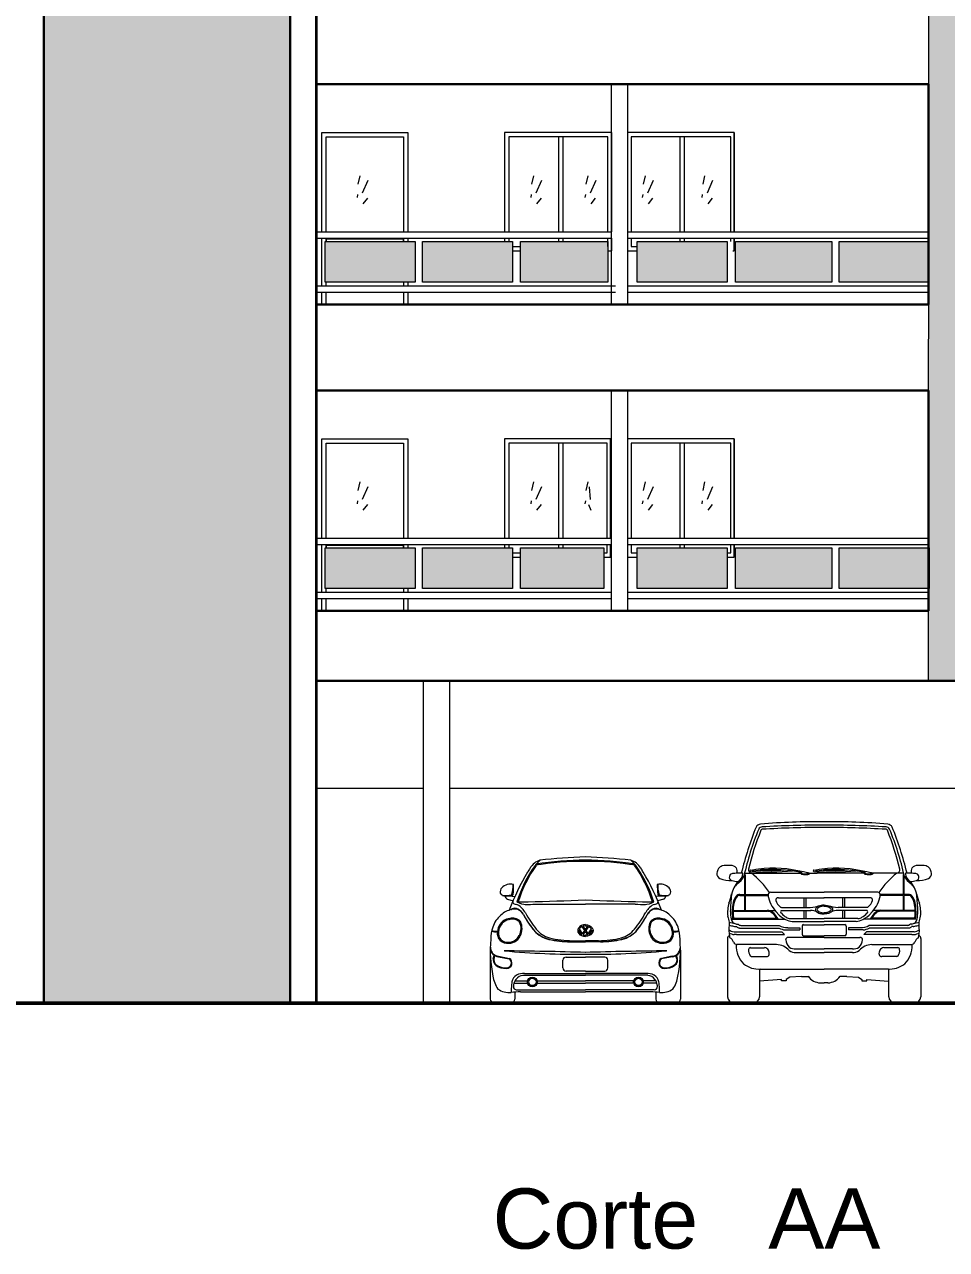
# Model space of a CAD drawing. Header units: millimetres. Extents: x 42 to 552, y 43 to 535.
# Drawn here: x 300.84 to 309.42, y 501.95 to 513.34 of the extents above; entities that cross this region are included whole.
import ezdxf

# ---------------------------------------------------------------- set-up
doc = ezdxf.new("R2010")
doc.units = ezdxf.units.MM
doc.header["$LTSCALE"] = 0.75
doc.header["$MEASUREMENT"] = 0
for name, color, linetype, lineweight in [('Guias', 6, 'Continuous', 0), ('Linhas', 7, 'Continuous', 15), ('Linhas finas', 7, 'Continuous', 0), ('Linhas medias', 7, 'Continuous', 30), ('Paredes', 7, 'Continuous', 50)]:
    doc.layers.add(name, color=color, linetype=linetype, lineweight=lineweight)
doc.layers.add('Textos', color=144, linetype='Continuous')
doc.styles.get("Standard").update_dxf_attribs({"font": 'arial.ttf'})

# ---------------------------------------------------------------- blocks, each defined once
blk = doc.blocks.new('BeetleF')
for p, q in [((0.045, 0.968), (0.097, 0.951)), ((0.06, 0.998), (0.115, 0.993)), ((0.306, 0.921), (0.77, 0.921)), ((1.234, 0.921), (0.77, 0.921)), ((1.48, 0.998), (1.425, 0.993)), ((1.496, 0.968), (1.443, 0.951)), ((0.744, 0.646), (0.714, 0.69)), ((0.764, 0.676), (0.74, 0.712)), ((0.77, 0.684), (0.749, 0.716)), ((0.77, 0.684), (0.792, 0.716)), ((0.776, 0.676), (0.801, 0.712)), ((0.796, 0.646), (0.826, 0.69)), ((0.629, 0.571), (0.77, 0.571)), ((0.648, 0.581), (0.77, 0.581)), ((0.738, 0.639), (0.71, 0.679)), ((0.744, 0.646), (0.764, 0.676)), ((0.748, 0.635), (0.77, 0.667)), ((0.77, 0.676), (0.764, 0.676)), ((0.77, 0.676), (0.776, 0.676)), ((0.792, 0.635), (0.77, 0.667)), ((0.892, 0.581), (0.77, 0.581)), ((0.912, 0.571), (0.77, 0.571)), ((0.796, 0.646), (0.776, 0.676)), ((0.803, 0.639), (0.83, 0.679)), ((-0.115, 0.492), (-0.115, 0.038)), ((0.629, 0.57), (0.77, 0.57)), ((0.912, 0.57), (0.77, 0.57)), ((1.655, 0.492), (1.655, 0.038)), ((-0.087, 0.414), (-0.078, 0.444)), ((-0.081, 0.412), (-0.073, 0.441)), ((-0.04, 0.43), (0.062, 0.411)), ((-0.039, 0.436), (0.063, 0.416)), ((0.561, 0.327), (0.561, 0.4)), ((0.59, 0.429), (0.77, 0.429)), ((0.951, 0.429), (0.77, 0.429)), ((0.979, 0.327), (0.979, 0.4)), ((1.579, 0.436), (1.478, 0.416)), ((1.58, 0.43), (1.479, 0.411)), ((1.621, 0.412), (1.613, 0.441)), ((1.627, 0.414), (1.618, 0.444)), ((0.192, 0.259), (0.77, 0.259)), ((0.205, 0.277), (0.77, 0.277)), ((0.77, 0.298), (0.59, 0.298)), ((0.77, 0.298), (0.951, 0.298)), ((1.336, 0.277), (0.77, 0.277)), ((1.348, 0.259), (0.77, 0.259)), ((0.105, 0.185), (0.233, 0.185)), ((0.115, 0.207), (0.233, 0.207)), ((0.126, 0.124), (0.77, 0.124)), ((0.32, 0.207), (0.77, 0.207)), ((0.32, 0.185), (0.77, 0.185)), ((1.22, 0.207), (0.77, 0.207)), ((1.22, 0.185), (0.77, 0.185)), ((1.411, 0.124), (0.77, 0.124)), ((1.425, 0.207), (1.307, 0.207)), ((1.435, 0.185), (1.307, 0.185)), ((0.077, 0), (-0.077, 0)), ((0.115, 0.103), (0.115, 0.038)), ((0.165, 0.106), (0.77, 0.106)), ((1.375, 0.106), (0.77, 0.106)), ((1.425, 0.103), (1.425, 0.038)), ((1.463, 0), (1.618, 0))]:
    blk.add_line(p, q)
for centre, radius in [((0.277, 0.197), 0.045), ((0.277, 0.197), 0.0343), ((1.264, 0.197), 0.045), ((1.264, 0.197), 0.0343)]:
    blk.add_circle(centre, radius)
for centre, radius, start, end in [((1.285, 0.581), 1.207, 144.5335, 162.5947), ((1.296, 0.581), 1.207, 144.5335, 162.5947), ((0.898, 0.861), 0.755, 148.3165, 151.714), ((0.404, 1.163), 0.176, 108.7016, 147.6572), ((0.523, 1.116), 0.276, 129.3761, 143.2524), ((0.746, -1.375), 2.694, 89.4794, 99.4887), ((0.746, -1.365), 2.694, 89.4794, 99.2866), ((0.904, -3.416), 4.778, 91.6077, 96.6888), ((0.636, -3.416), 4.778, 83.3112, 88.3923), ((0.795, -1.365), 2.694, 80.7134, 90.5206), ((0.795, -1.375), 2.694, 80.5113, 90.5206), ((1.017, 1.116), 0.276, 36.7476, 50.6239), ((1.136, 1.163), 0.176, 32.3428, 71.2984), ((0.244, 0.581), 1.207, 17.4053, 35.4665), ((0.255, 0.581), 1.207, 17.4053, 35.4665), ((0.643, 0.861), 0.755, 28.286, 31.6835), ((2.227, 0.036), 2.319, 149.3318, 159.0348), ((-0.687, 0.036), 2.319, 20.9652, 30.6682), ((0.045, 1.032), 0.0681, 142.4159, 187.4158), ((0.077, 0.98), 0.127, 78.8985, 132.4281), ((-0.206, 1.09), 0.303, 345.3315, 2.5877), ((-0.454, 1.086), 0.556, 352.3539, 1.8946), ((1.464, 0.98), 0.127, 47.5719, 101.1015), ((1.995, 1.086), 0.556, 178.1054, 187.6461), ((1.747, 1.09), 0.303, 177.4123, 194.6685), ((1.496, 1.032), 0.0681, 352.5842, 37.5841), ((0.018, 1.044), 0.0455, 207.2773, 280.0057), ((0.02, 1.336), 0.334, 266.2265, 280.8184), ((0.051, 0.996), 0.028, 174.2034, 258.2477), ((0.055, 1.326), 0.329, 264.8359, 274.8271), ((0.082, 1.014), 0.00567, 274.8271, 352.3539), ((0.082, 1.014), 0.0151, 274.8271, 352.3539), ((0.114, 0.943), 0.0204, 176.0607, 249.554), ((0.162, 1.113), 0.197, 253.8058, 259.6756), ((0.072, 0.778), 0.151, 28.2238, 68.8781), ((0.185, 2.254), 1.313, 267.711, 272.289), ((0.215, 1.071), 0.152, 237.5039, 272.2711), ((0.196, 3.687), 2.769, 270.3121, 272.28), ((-1.177, 51.221), 50.298, 271.6117, 272.2185), ((2.717, 51.221), 50.298, 267.7815, 268.3883), ((1.345, 3.687), 2.769, 267.72, 269.6879), ((1.355, 2.254), 1.313, 267.711, 272.289), ((1.326, 1.071), 0.152, 267.7289, 302.4961), ((1.468, 0.778), 0.151, 111.1219, 151.7762), ((1.378, 1.113), 0.197, 280.3244, 286.1942), ((1.426, 0.943), 0.0204, 290.446, 3.9393), ((1.459, 1.014), 0.0151, 187.6461, 265.1729), ((1.459, 1.014), 0.00567, 187.6461, 265.1729), ((1.485, 1.326), 0.329, 265.1729, 275.1641), ((1.521, 1.336), 0.334, 259.1816, 273.7735), ((1.49, 0.996), 0.028, 281.7523, 5.7966), ((1.523, 1.044), 0.0455, 259.9943, 332.7227), ((0.145, 0.626), 0.251, 130.0639, 161.2123), ((0.111, 0.696), 0.176, 98.6473, 136.3734), ((0.112, 0.832), 0.0509, 53.0871, 133.9985), ((0.112, 0.832), 0.049, 53.0871, 133.9985), ((0.12, 0.747), 0.128, 79.4903, 105.9208), ((0.094, 0.77), 0.113, 28.2034, 64.7934), ((0.094, 0.77), 0.114, 28.2034, 64.7934), ((1.069, 1.3), 0.997, 208.5938, 219.0979), ((1.069, 1.3), 0.996, 208.5938, 219.0979), ((0.111, 0.786), 0.114, 28.2034, 33.8628), ((1.086, 1.317), 0.996, 208.5938, 219.0979), ((0.455, 1.317), 0.996, 320.9021, 331.4062), ((0.471, 1.3), 0.996, 320.9021, 331.4062), ((0.471, 1.3), 0.997, 320.9021, 331.4062), ((1.43, 0.786), 0.114, 146.1372, 151.7966), ((1.446, 0.77), 0.114, 115.2066, 151.7966), ((1.446, 0.77), 0.113, 115.2066, 151.7966), ((1.428, 0.832), 0.0509, 46.0015, 126.9129), ((1.421, 0.747), 0.128, 74.0792, 100.5097), ((1.428, 0.832), 0.049, 46.0015, 126.9129), ((1.429, 0.696), 0.176, 43.6266, 81.3527), ((1.395, 0.626), 0.251, 18.7877, 49.9361), ((0.226, 0.597), 0.337, 160.9635, 180.2989), ((0.063, 0.651), 0.113, 162.7206, 205.8268), ((0.079, 0.662), 0.126, 101.9209, 169.8355), ((0.079, 0.662), 0.116, 101.9209, 169.8355), ((0.09, 0.677), 0.114, 56.2988, 108.587), ((0.09, 0.677), 0.104, 56.2988, 108.587), ((0.122, 0.731), 0.0419, 31.16, 52.4217), ((0.122, 0.731), 0.0513, 31.16, 52.4217), ((0.041, 0.693), 0.131, 330.905, 27.7007), ((0.041, 0.693), 0.14, 330.905, 27.7007), ((0.507, 0.846), 0.25, 218.9789, 253.3875), ((1.033, 0.846), 0.25, 286.6125, 321.0211), ((1.499, 0.693), 0.14, 152.2993, 209.095), ((1.499, 0.693), 0.131, 152.2993, 209.095), ((1.419, 0.731), 0.0513, 127.5783, 148.84), ((1.419, 0.731), 0.0419, 127.5783, 148.84), ((1.451, 0.677), 0.114, 71.413, 123.7012), ((1.451, 0.677), 0.104, 71.413, 123.7012), ((1.461, 0.662), 0.116, 10.1645, 78.0791), ((1.461, 0.662), 0.126, 10.1645, 78.0791), ((1.477, 0.651), 0.113, 334.1732, 17.2794), ((1.314, 0.597), 0.337, 359.7011, 19.0365), ((1.076, 0.493), 1.191, 175.0934, 191.6654), ((-0.054, 0.82), 0.157, 252.2958, 271.8409), ((-0.054, 0.825), 0.157, 252.6765, 271.8409), ((0.063, 0.651), 0.103, 162.7206, 205.8268), ((0.041, 0.651), 0.0931, 212.0078, 268.1537), ((0.041, 0.651), 0.0837, 212.0078, 268.1537), ((0.054, 0.68), 0.123, 262.1553, 333.1924), ((0.054, 0.68), 0.113, 262.1553, 333.1924), ((0.508, 0.882), 0.3, 224.8444, 255.0071), ((0.508, 0.882), 0.298, 224.8444, 255.0071), ((0.662, 1.712), 1.143, 258.318, 268.3449), ((0.662, 1.712), 1.141, 258.318, 268.3449), ((0.649, 1.485), 0.904, 256.3782, 269.9549), ((0.892, 1.485), 0.904, 270.0451, 283.6218), ((0.879, 1.712), 1.141, 271.6551, 281.682), ((0.879, 1.712), 1.143, 271.6551, 281.682), ((1.033, 0.882), 0.298, 284.9929, 315.1556), ((1.033, 0.882), 0.3, 284.9929, 315.1556), ((1.486, 0.68), 0.123, 206.8076, 277.8447), ((1.486, 0.68), 0.113, 206.8076, 277.8447), ((1.5, 0.651), 0.0837, 271.8463, 327.9922), ((1.5, 0.651), 0.0931, 271.8463, 327.9922), ((1.477, 0.651), 0.103, 334.1732, 17.2794), ((1.594, 0.825), 0.157, 268.1591, 287.3235), ((1.594, 0.82), 0.157, 268.1591, 287.7042), ((0.464, 0.493), 1.191, 348.3346, 4.9066), ((-0.017, 0.528), 0.0977, 180.2317, 204.8704), ((-0.032, 0.514), 0.0839, 188.5265, 225.1725), ((-0.032, 0.514), 0.0783, 200.139, 225.1725), ((-0.024, 0.53), 0.095, 228.479, 261.2934), ((-0.438, -42.474), 42.963, 88.3846, 89.3987), ((0.712, 8.073), 7.618, 264.7669, 270.4393), ((1.979, -42.474), 42.963, 90.6013, 91.6154), ((0.829, 8.073), 7.618, 269.5607, 275.2331), ((1.565, 0.53), 0.095, 278.7066, 311.521), ((1.572, 0.514), 0.0783, 314.8275, 339.861), ((1.572, 0.514), 0.0839, 314.8275, 351.4735), ((1.557, 0.528), 0.0977, 335.1296, 359.7683), ((-0.024, 0.53), 0.101, 228.479, 261.2934), ((-0.024, 0.402), 0.0635, 157.7359, 232.2739), ((-0.024, 0.402), 0.0578, 157.7359, 232.2739), ((0.028, 0.479), 0.156, 234.2897, 272.5004), ((0.028, 0.479), 0.151, 234.2897, 272.5004), ((0.036, 0.374), 0.0453, 268.7319, 344.8984), ((0.036, 0.374), 0.051, 268.7319, 344.8984), ((0.037, 0.374), 0.0441, 344.2261, 56.5994), ((0.037, 0.374), 0.0497, 344.2261, 56.5994), ((0.59, 0.4), 0.0283, 90, 180), ((0.951, 0.4), 0.0283, 0, 90), ((1.503, 0.374), 0.0497, 123.4006, 195.7739), ((1.504, 0.374), 0.051, 195.1016, 271.2681), ((1.503, 0.374), 0.0441, 123.4006, 195.7739), ((1.504, 0.374), 0.0453, 195.1016, 271.2681), ((1.512, 0.479), 0.151, 267.4996, 305.7103), ((1.512, 0.479), 0.156, 267.4996, 305.7103), ((1.565, 0.53), 0.101, 278.7066, 311.521), ((1.565, 0.402), 0.0578, 307.7261, 22.2641), ((1.565, 0.402), 0.0635, 307.7261, 22.2641), ((0.194, 0.291), 0.287, 187.8213, 213.9306), ((0.188, 0.175), 0.104, 123.6744, 167.2169), ((0.2, 0.166), 0.0932, 96.6256, 144.2784), ((0.199, 0.119), 0.158, 88.0346, 116.0092), ((0.209, 0.078), 0.182, 95.3395, 96.14), ((0.59, 0.327), 0.0283, 180, 270), ((0.951, 0.327), 0.0283, 270, 0), ((1.341, 0.119), 0.158, 63.9908, 91.9654), ((1.332, 0.078), 0.182, 83.86, 84.6605), ((1.34, 0.166), 0.0932, 35.7216, 83.3744), ((1.353, 0.175), 0.104, 12.7831, 56.3256), ((1.347, 0.291), 0.287, 326.0694, 352.1787), ((0.062, 0.284), 0.186, 235.2975, 275.5081), ((1.122, 0.084), 1.043, 175.1989, 179.2001), ((0.681, 0.113), 0.601, 171.8694, 174.377), ((0.869, 0.118), 0.77, 176.0489, 177.5257), ((0.128, 0.151), 0.0271, 175.0539, 273.7116), ((0.214, 0.15), 0.115, 141.6102, 169.3951), ((1.413, 0.151), 0.0271, 266.2884, 4.9461), ((1.326, 0.15), 0.115, 10.6049, 38.3898), ((0.671, 0.118), 0.77, 2.6425, 3.9511), ((0.859, 0.113), 0.601, 5.623, 8.1306), ((0.418, 0.084), 1.043, 0.7999, 4.8011), ((1.479, 0.284), 0.186, 264.4919, 304.7025), ((-0.077, 0.038), 0.0378, 180, 270), ((0.077, 0.038), 0.0378, 270, 360), ((0.202, -0.929), 1.035, 92.0512, 96.8043), ((1.338, -0.929), 1.035, 83.1957, 87.9488), ((1.463, 0.038), 0.0378, 180, 270), ((1.618, 0.038), 0.0378, 270, 0)]:
    blk.add_arc(centre, radius, start, end)
blk.add_ellipse((0.77, 0.676), major_axis=(0.0717, 0.0035), ratio=0.761815, start_param=1.533808, end_param=4.675401)
at = {"extrusion": (0, 0, -1)}
blk.add_ellipse((0.77, 0.676), major_axis=(-0.0717, 0.0035), ratio=0.761815, start_param=1.533808, end_param=4.675401, dxfattribs=at)
for points, knots in [([(0.74, 0.712), (0.732, 0.709), (0.726, 0.705), (0.718, 0.696), (0.716, 0.693), (0.714, 0.69)], [2.0484025, 2.0484025, 2.0484025, 2.0484025, 2.4622277, 2.4622277, 2.7112994, 2.7112994, 2.7112994, 2.7112994]), ([(0.77, 0.719), (0.768, 0.719), (0.766, 0.719), (0.759, 0.718), (0.753, 0.717), (0.749, 0.716)], [1.5373636, 1.5373636, 1.5373636, 1.5373636, 1.6414851, 1.6414851, 1.8865934, 1.8865934, 1.8865934, 1.8865934]), ([(0.77, 0.719), (0.772, 0.719), (0.775, 0.719), (0.782, 0.718), (0.787, 0.717), (0.792, 0.716)], [1.5373636, 1.5373636, 1.5373636, 1.5373636, 1.6414851, 1.6414851, 1.8865934, 1.8865934, 1.8865934, 1.8865934]), ([(0.801, 0.712), (0.808, 0.709), (0.815, 0.705), (0.822, 0.696), (0.825, 0.693), (0.826, 0.69)], [2.0484025, 2.0484025, 2.0484025, 2.0484025, 2.4622277, 2.4622277, 2.7112994, 2.7112994, 2.7112994, 2.7112994]), ([(0.71, 0.679), (0.71, 0.675), (0.71, 0.671), (0.713, 0.656), (0.722, 0.646), (0.737, 0.639), (0.737, 0.639), (0.738, 0.639)], [2.991978, 2.991978, 2.991978, 2.991978, 3.28297, 3.28297, 4.103713, 4.103713, 4.12972, 4.12972, 4.12972, 4.12972]), ([(0.83, 0.679), (0.831, 0.675), (0.831, 0.671), (0.827, 0.656), (0.818, 0.646), (0.804, 0.639), (0.803, 0.639), (0.803, 0.639)], [2.991978, 2.991978, 2.991978, 2.991978, 3.28297, 3.28297, 4.103713, 4.103713, 4.12972, 4.12972, 4.12972, 4.12972])]:
    blk.add_open_spline(points, degree=3, knots=knots)
for points in [[(0.748, 0.635), (0.755, 0.633), (0.763, 0.632), (0.77, 0.632)], [(0.792, 0.635), (0.785, 0.633), (0.778, 0.632), (0.77, 0.632)]]:
    blk.add_open_spline(points, degree=3)
blk = doc.blocks.new('RangerF')
for p, q in [((0.008, 1.198), (0.008, 1.011)), ((0.011, 1.209), (0.539, 1.209)), ((0.015, 1.198), (0.015, 1.011)), ((0.612, 1.209), (0.684, 1.209)), ((1.129, 1.209), (0.684, 1.209)), ((1.129, 1.209), (0.895, 1.209)), ((1.489, 1.209), (1.202, 1.209)), ((1.485, 1.198), (1.485, 1.011)), ((1.492, 1.198), (1.492, 1.011)), ((0.25, 1.033), (0.75, 1.033)), ((1.25, 1.033), (0.75, 1.033)), ((-0.036, 1.011), (0.229, 1.011)), ((-0.036, 1.002), (0.008, 1.002)), ((0.008, 1.002), (0.008, 0.863)), ((0.015, 1.002), (0.229, 1.002)), ((0.015, 1.002), (0.015, 0.863)), ((0.326, 0.979), (0.751, 0.979)), ((0.562, 0.979), (0.562, 0.891)), ((0.579, 0.979), (0.579, 0.891)), ((1.174, 0.979), (0.748, 0.979)), ((0.921, 0.979), (0.921, 0.891)), ((0.938, 0.979), (0.938, 0.891)), ((1.536, 1.011), (1.271, 1.011)), ((1.485, 1.002), (1.271, 1.002)), ((1.485, 1.002), (1.485, 0.863)), ((1.492, 1.002), (1.492, 0.863)), ((1.536, 1.002), (1.492, 1.002)), ((-0.097, 0.863), (0.008, 0.863)), ((-0.097, 0.855), (0.222, 0.855)), ((0.015, 0.863), (0.291, 0.863)), ((0.35, 0.862), (0.627, 0.862)), ((0.354, 0.891), (0.619, 0.891)), ((0.562, 0.862), (0.562, 0.788)), ((0.579, 0.862), (0.579, 0.788)), ((1.149, 0.862), (0.873, 0.862)), ((1.146, 0.891), (0.881, 0.891)), ((0.921, 0.862), (0.921, 0.788)), ((0.938, 0.862), (0.938, 0.788)), ((1.485, 0.863), (1.209, 0.863)), ((1.597, 0.855), (1.277, 0.855)), ((1.596, 0.863), (1.492, 0.863)), ((-0.102, 0.782), (0.382, 0.782)), ((-0.094, 0.791), (0.306, 0.791)), ((-0.077, 0.712), (-0.064, 0.712)), ((-0.065, 0.736), (-0.051, 0.736)), ((-0.039, 0.699), (0.33, 0.699)), ((-0.026, 0.723), (0.333, 0.723)), ((0.413, 0.702), (0.524, 0.702)), ((0.435, 0.788), (0.75, 0.788)), ((0.452, 0.759), (0.75, 0.759)), ((0.524, 0.702), (0.524, 0.681)), ((0.545, 0.716), (0.545, 0.641)), ((0.559, 0.73), (0.75, 0.73)), ((1.064, 0.788), (0.75, 0.788)), ((1.048, 0.759), (0.75, 0.759)), ((0.941, 0.73), (0.75, 0.73)), ((0.955, 0.716), (0.955, 0.641)), ((0.976, 0.702), (0.976, 0.681)), ((1.087, 0.702), (0.976, 0.702)), ((1.602, 0.782), (1.118, 0.782)), ((1.526, 0.723), (1.167, 0.723)), ((1.539, 0.699), (1.169, 0.699)), ((1.594, 0.791), (1.194, 0.791)), ((1.565, 0.736), (1.551, 0.736)), ((1.577, 0.712), (1.563, 0.712)), ((-0.149, 0.602), (-0.149, 0.059)), ((-0.137, 0.625), (-0.132, 0.625)), ((-0.088, 0.664), (0.356, 0.664)), ((-0.067, 0.638), (-0.088, 0.638)), ((-0.067, 0.638), (0.382, 0.638)), ((0.356, 0.664), (0.382, 0.638)), ((0.388, 0.681), (0.524, 0.681)), ((0.75, 0.612), (0.416, 0.612)), ((0.559, 0.627), (0.75, 0.627)), ((0.941, 0.627), (0.75, 0.627)), ((0.75, 0.612), (1.084, 0.612)), ((1.112, 0.681), (0.976, 0.681)), ((1.144, 0.664), (1.118, 0.638)), ((1.567, 0.638), (1.118, 0.638)), ((1.588, 0.664), (1.144, 0.664)), ((1.567, 0.638), (1.588, 0.638)), ((1.636, 0.625), (1.632, 0.625)), ((1.649, 0.602), (1.649, 0.059)), ((0.306, 0.546), (-0.064, 0.546)), ((0.065, 0.516), (0.195, 0.516)), ((0.485, 0.504), (0.75, 0.504)), ((0.485, 0.472), (0.75, 0.472)), ((1.014, 0.504), (0.75, 0.504)), ((1.014, 0.472), (0.75, 0.472)), ((1.194, 0.546), (1.564, 0.546)), ((1.435, 0.516), (1.305, 0.516)), ((0.072, 0.433), (0.213, 0.433)), ((1.428, 0.433), (1.287, 0.433)), ((0.149, 0.317), (0.149, 0.203)), ((0.149, 0.317), (0.75, 0.317)), ((0.431, 0.242), (0.398, 0.221)), ((0.539, 0.248), (0.431, 0.242)), ((0.539, 0.248), (0.602, 0.249)), ((1.35, 0.317), (0.75, 0.317)), ((0.961, 0.248), (0.898, 0.249)), ((0.961, 0.248), (1.069, 0.242)), ((1.069, 0.242), (1.102, 0.221)), ((1.35, 0.317), (1.35, 0.203)), ((0.353, 0.221), (0.149, 0.203)), ((0.149, 0.203), (0.149, 0.059)), ((0.353, 0.206), (0.353, 0.221)), ((0.398, 0.206), (0.353, 0.206)), ((0.398, 0.221), (0.398, 0.206)), ((0.714, 0.189), (0.75, 0.189)), ((0.785, 0.189), (0.75, 0.189)), ((1.102, 0.221), (1.102, 0.206)), ((1.102, 0.206), (1.147, 0.206)), ((1.147, 0.221), (1.35, 0.203)), ((1.147, 0.206), (1.147, 0.221)), ((1.35, 0.203), (1.35, 0.059)), ((-0.09, 0), (0.09, 0)), ((1.59, 0), (1.41, 0))]:
    blk.add_line(p, q)
for centre, radius, start, end in [((3.207, 0.409), 3.326, 158.3039, 166.0575), ((2.521, 0.631), 2.577, 157.4477, 167.6226), ((2.709, 0.595), 2.742, 158.3151, 166.2575), ((0.172, 1.6), 0.0679, 101.8674, 145.4591), ((0.177, 1.599), 0.0414, 95.8789, 151.118), ((0.701, -4.838), 6.526, 89.5681, 94.7713), ((0.177, 1.599), 0.0185, 95.8789, 151.118), ((0.721, -7.31), 8.966, 89.8173, 93.5056), ((0.721, -7.31), 8.944, 89.8173, 93.5056), ((0.799, -4.838), 6.526, 85.2287, 90.4319), ((0.779, -7.31), 8.966, 86.4944, 90.1827), ((0.779, -7.31), 8.944, 86.4944, 90.1827), ((1.323, 1.599), 0.0185, 28.882, 84.1211), ((1.323, 1.599), 0.0414, 28.882, 84.1211), ((-1.209, 0.595), 2.742, 13.7425, 21.6849), ((1.328, 1.6), 0.0679, 34.5409, 78.1326), ((-1.021, 0.631), 2.577, 12.3774, 22.5523), ((-1.707, 0.409), 3.326, 13.9425, 21.6961), ((-0.176, 1.208), 0.0726, 108.7497, 143.1922), ((-0.14, 0.959), 0.323, 86.4297, 100.5186), ((-0.124, 1.201), 0.0806, 44.2954, 87.0495), ((-0.15, 1.22), 0.0914, 353.6508, 24.116), ((0.274, 0.059), 1.196, 73.8328, 93.908), ((0.864, 0.059), 1.196, 73.8328, 93.908), ((1.65, 1.22), 0.0914, 155.884, 186.3492), ((1.624, 1.201), 0.0806, 92.9505, 135.7046), ((1.64, 0.959), 0.323, 79.4814, 93.5703), ((1.676, 1.208), 0.0726, 36.8078, 71.2503), ((-0.202, 1.204), 0.0477, 172.1039, 247.7778), ((-0.13, 1.19), 0.121, 149.6322, 170.381), ((-0.124, 1.391), 0.25, 247.3885, 273.6314), ((-0.098, 1.17), 0.0348, 148.4433, 226.2762), ((-0.102, 1.178), 0.0275, 90.2465, 157.08), ((-0.03, 1.442), 0.311, 252.7375, 255.363), ((-0.03, 1.442), 0.311, 255.363, 265.8829), ((-0.034, 0.751), 0.459, 93.1293, 98.5251), ((-0.15, 1.254), 0.17, 302.0954, 335.2358), ((-0.034, 0.751), 0.459, 88.4325, 93.1293), ((-0.105, 1.216), 0.0998, 300.8275, 356.1024), ((-0.034, 0.751), 0.459, 86.449, 88.4325), ((0.077, 1.241), 0.0318, 169.6007, 262.0261), ((0.066, 1.232), 0.00761, 97.3991, 262.6009), ((0.215, 3.968), 2.733, 266.8639, 267.407), ((0.215, 3.953), 2.733, 266.8639, 275.0672), ((-0.432, 0.574), 0.812, 34.0864, 51.5406), ((0.088, 1.232), 0.00543, 96.4291, 263.5709), ((0.36, -0.298), 1.56, 96.1586, 100.0853), ((0.36, -0.309), 1.56, 96.1586, 100.0853), ((0.215, 3.968), 2.733, 268.5906, 273.3895), ((0.274, 0.048), 1.196, 78.799, 93.908), ((-0.126, -1.126), 2.432, 74.0301, 74.9075), ((0.541, 1.206), 0.00573, 359.376, 74.4197), ((0.574, 1.306), 0.104, 254.7244, 288.7012), ((0.656, 1.232), 0.00761, 97.3991, 262.6009), ((0.805, 3.968), 2.733, 266.8639, 267.407), ((0.805, 3.953), 2.733, 266.8639, 275.0672), ((0.678, 1.232), 0.00543, 96.4291, 263.5709), ((0.95, -0.298), 1.56, 96.1586, 100.0853), ((0.95, -0.309), 1.56, 96.1586, 100.0853), ((0.805, 3.968), 2.733, 268.5906, 273.3895), ((0.864, 0.048), 1.196, 78.799, 93.908), ((0.464, -1.126), 2.432, 74.0301, 74.9075), ((1.131, 1.206), 0.00573, 359.376, 74.4197), ((1.164, 1.306), 0.104, 254.7244, 288.7012), ((1.932, 0.574), 0.812, 128.4594, 145.9136), ((1.423, 1.241), 0.0318, 277.9739, 10.3993), ((1.65, 1.254), 0.17, 204.7642, 237.9046), ((1.534, 0.751), 0.459, 91.5675, 93.551), ((1.605, 1.216), 0.0998, 183.8976, 239.1725), ((1.534, 0.751), 0.459, 86.8707, 91.5675), ((1.53, 1.442), 0.311, 274.1171, 284.637), ((1.534, 0.751), 0.459, 81.4749, 86.8707), ((1.602, 1.178), 0.0275, 22.92, 89.7535), ((1.624, 1.391), 0.25, 266.3686, 292.6115), ((1.53, 1.442), 0.311, 284.637, 287.2625), ((1.598, 1.17), 0.0348, 313.7238, 31.5567), ((1.702, 1.204), 0.0477, 292.2222, 7.8961), ((1.63, 1.19), 0.121, 9.619, 30.3678), ((0.051, 0.99), 0.163, 149.7342, 173.7593), ((0.21, 0.926), 0.334, 141.9175, 154.0173), ((0.051, 0.99), 0.163, 132.5823, 149.7342), ((0.258, 0.999), 0.0348, 102.8108, 140.8077), ((1.242, 0.999), 0.0348, 39.1923, 77.1892), ((1.29, 0.926), 0.334, 25.9827, 38.0825), ((1.449, 0.99), 0.163, 30.2658, 47.4177), ((1.449, 0.99), 0.163, 6.2407, 30.2658), ((0.155, 0.843), 0.304, 162.8441, 186.3109), ((-0.495, 1.086), 0.39, 336.772, 350.023), ((2.045, 0.776), 2.17, 173.8594, 177.9864), ((0.051, 0.99), 0.163, 169.8344, 173.7593), ((0.419, 0.843), 0.524, 172.1144, 186.6665), ((0.057, 0.899), 0.158, 142.2794, 174.0661), ((0.419, 0.843), 0.516, 172.1144, 185.8203), ((0.057, 0.899), 0.15, 141.1671, 174.0661), ((-0.038, 0.974), 0.0374, 87.0889, 144.1669), ((-0.038, 0.974), 0.0289, 87.0889, 138.9571), ((0.297, 1.002), 0.0685, 164.49, 197.1381), ((0.541, 1.063), 0.32, 194.5767, 225.2805), ((0.32, 0.959), 0.0204, 71.779, 187.5899), ((0.421, 0.996), 0.128, 198.0663, 232.5545), ((1.079, 0.996), 0.128, 307.4455, 341.9337), ((1.18, 0.959), 0.0204, 352.4101, 108.221), ((0.959, 1.063), 0.32, 314.7195, 345.4233), ((1.203, 1.002), 0.0685, 342.8619, 15.51), ((1.538, 0.974), 0.0374, 35.8331, 92.9111), ((1.538, 0.974), 0.0289, 41.0429, 92.9111), ((1.443, 0.899), 0.15, 5.9339, 38.8329), ((1.443, 0.899), 0.158, 5.9339, 37.7206), ((1.081, 0.843), 0.516, 354.1797, 7.8856), ((1.081, 0.843), 0.524, 353.3335, 7.8856), ((1.995, 1.086), 0.39, 189.977, 203.228), ((1.449, 0.99), 0.163, 6.2407, 10.1656), ((-0.546, 0.776), 2.17, 2.0136, 6.1406), ((1.345, 0.843), 0.304, 353.6891, 17.1559), ((135.999, 33.689), 140.061, 193.57723, 193.60083), ((0.204, 0.852), 0.326, 179.9438, 192.2547), ((0.221, 0.783), 0.0805, 53.0378, 89.3482), ((0.221, 0.783), 0.072, 53.0378, 89.3482), ((0.076, 0.639), 0.276, 33.4657, 47.0604), ((0.076, 0.639), 0.285, 30.3159, 47.0604), ((0.48, 0.973), 0.214, 219.9874, 245.4111), ((0.352, 0.904), 0.0131, 228.5336, 278.0366), ((0.359, 0.85), 0.015, 124.4633, 245.0736), ((0.449, 0.909), 0.12, 217.0046, 245.0702), ((0.437, 0.861), 0.0732, 237.7445, 268.7408), ((0.594, 1.328), 0.438, 273.2427, 286.151), ((0.625, 0.736), 0.126, 63.1152, 90.9425), ((0.906, 1.328), 0.438, 253.849, 266.7573), ((0.875, 0.736), 0.126, 89.0575, 116.8848), ((1.063, 0.861), 0.0732, 271.2592, 302.2555), ((1.051, 0.909), 0.12, 294.9298, 322.9954), ((1.02, 0.973), 0.214, 294.5889, 320.0126), ((1.148, 0.904), 0.0131, 261.9634, 311.4664), ((1.141, 0.85), 0.015, 294.9264, 55.5367), ((1.424, 0.639), 0.285, 132.9396, 149.6841), ((1.424, 0.639), 0.276, 132.9396, 146.5343), ((1.278, 0.783), 0.0805, 90.6518, 126.9622), ((1.278, 0.783), 0.072, 90.6518, 126.9622), ((1.296, 0.852), 0.326, 347.7453, 0.0562), ((-134.499, 33.689), 140.061, 346.39917, 346.42277), ((0.158, 0.68), 0.295, 171.4259, 190.8369), ((-0.051, 0.74), 0.0839, 170.7676, 190.6), ((-0.058, 0.959), 0.219, 249.868, 264.1886), ((-0.071, 0.935), 0.219, 253.4706, 264.1886), ((-0.053, 0.797), 0.0643, 190.9653, 228.3781), ((-0.047, 0.822), 0.0879, 236.6021, 258.4801), ((-0.06, 0.798), 0.0879, 247.5411, 258.4801), ((-0.039, 0.729), 0.0297, 214.8375, 270.1045), ((-0.026, 0.753), 0.0297, 214.8375, 270.1045), ((0.404, 0.834), 0.154, 241.41, 264.0166), ((0.399, 0.814), 0.112, 233.721, 277.1643), ((0.468, 0.915), 0.157, 240.5042, 264.0514), ((0.559, 0.716), 0.0143, 90, 180), ((0.941, 0.716), 0.0143, 0, 90), ((1.032, 0.915), 0.157, 275.9486, 299.4958), ((1.101, 0.814), 0.112, 262.8357, 306.279), ((1.096, 0.834), 0.154, 275.9834, 298.59), ((1.526, 0.753), 0.0297, 269.8955, 325.1625), ((1.539, 0.729), 0.0297, 269.8955, 325.1625), ((1.547, 0.822), 0.0879, 281.5199, 303.3979), ((1.56, 0.798), 0.0879, 281.5199, 292.4589), ((1.558, 0.959), 0.219, 275.8114, 290.132), ((1.571, 0.935), 0.219, 275.8114, 286.5294), ((1.553, 0.797), 0.0643, 311.6219, 349.0347), ((1.341, 0.68), 0.295, 349.1631, 8.5741), ((1.551, 0.74), 0.0839, 349.4, 9.2324), ((-0.126, 0.604), 0.0234, 116.3649, 185.206), ((-0.076, 0.771), 0.108, 235.4917, 263.2885), ((-0.076, 0.745), 0.108, 236.1697, 263.2885), ((0.158, 0.68), 0.295, 190.8369, 194.2664), ((-0.15, 0.555), 0.0569, 11.3927, 67.4518), ((0.416, 0.587), 0.0248, 90.2284, 176.2896), ((0.512, 0.606), 0.121, 188.2656, 224.3697), ((0.559, 0.641), 0.0143, 180, 270), ((0.941, 0.641), 0.0143, 270, 0), ((0.988, 0.606), 0.121, 315.6303, 351.7344), ((1.083, 0.587), 0.0248, 3.7104, 89.7716), ((1.576, 0.771), 0.108, 276.7115, 304.5083), ((1.576, 0.745), 0.108, 276.7115, 303.8303), ((1.65, 0.555), 0.0569, 112.5482, 168.6073), ((1.341, 0.68), 0.295, 345.7336, 349.1631), ((1.626, 0.604), 0.0234, 354.794, 63.6351), ((-0.062, 0.581), 0.0349, 204.3845, 272.8467), ((0.177, 0.536), 0.246, 178.7084, 223.9257), ((0.066, 0.498), 0.0187, 92.8959, 177.046), ((0.132, 0.49), 0.0851, 174.2968, 215.0845), ((0.188, 0.464), 0.0527, 33.3964, 82.2645), ((0.178, 0.463), 0.0617, 349.7995, 29.144), ((0.295, 0.369), 0.177, 42.6306, 86.2541), ((0.512, 0.574), 0.121, 222.3055, 224.3697), ((0.48, 0.598), 0.0945, 234.646, 273.4939), ((0.48, 0.566), 0.0945, 234.646, 273.4939), ((1.02, 0.598), 0.0945, 266.5061, 305.354), ((1.02, 0.566), 0.0945, 266.5061, 305.354), ((1.205, 0.369), 0.177, 93.7459, 137.3694), ((0.988, 0.574), 0.121, 315.6303, 317.6945), ((1.322, 0.463), 0.0617, 150.856, 190.2005), ((1.312, 0.464), 0.0527, 97.7355, 146.6036), ((1.434, 0.498), 0.0187, 2.954, 87.1041), ((1.368, 0.49), 0.0851, 324.9155, 5.7032), ((1.323, 0.536), 0.246, 316.0743, 1.2916), ((1.562, 0.581), 0.0349, 267.1533, 335.6155), ((0.141, 0.548), 0.231, 232.2304, 274.205), ((0.077, 0.448), 0.016, 206.2498, 252.605), ((0.215, 0.457), 0.0244, 265.0713, 347.6419), ((1.285, 0.457), 0.0244, 192.3581, 274.9287), ((1.358, 0.548), 0.231, 265.795, 307.7696), ((1.423, 0.448), 0.016, 287.395, 333.7502), ((0.717, 0.328), 0.139, 214.3957, 269.0513), ((0.783, 0.328), 0.139, 270.9487, 325.6043), ((-0.087, 0.063), 0.0626, 183.3948, 267.4505), ((0.087, 0.063), 0.0626, 272.5495, 356.6052), ((1.413, 0.063), 0.0626, 183.3948, 267.4505), ((1.587, 0.063), 0.0626, 272.5495, 356.6052)]:
    blk.add_arc(centre, radius, start, end)
for centre, major_axis, ratio, start_param, end_param in [((0.575, 1.205), (0.0417, 0), 0.196794, 2.403501, 7.512188), ((1.165, 1.205), (0.0417, 0), 0.196794, 2.403501, 7.512188), ((0.757, 0.871), (0.0713, 0), 0.454085, 1.672065, 4.61112)]:
    blk.add_ellipse(centre, major_axis=major_axis, ratio=ratio, start_param=start_param, end_param=end_param)
at = {"extrusion": (0, 0, -1)}
blk.add_ellipse((0.743, 0.871), major_axis=(-0.0713, 0), ratio=0.454085, start_param=1.672065, end_param=4.61112, dxfattribs=at)
for points in [[(0.75, 0.912), (0.741, 0.912), (0.731, 0.911), (0.703, 0.906), (0.686, 0.899), (0.671, 0.88), (0.668, 0.87), (0.676, 0.853), (0.683, 0.847), (0.702, 0.837), (0.714, 0.833), (0.735, 0.83), (0.742, 0.83), (0.75, 0.83)], [(0.75, 0.912), (0.759, 0.912), (0.768, 0.911), (0.797, 0.906), (0.814, 0.899), (0.829, 0.88), (0.831, 0.87), (0.824, 0.853), (0.817, 0.847), (0.798, 0.837), (0.786, 0.833), (0.765, 0.83), (0.758, 0.83), (0.75, 0.83)]]:
    blk.add_open_spline(points, degree=3, knots=[1.570183, 1.570183, 1.570183, 1.570183, 1.94096, 1.94096, 2.789559, 2.789559, 3.328362, 3.328362, 3.867165, 3.867165, 4.405968, 4.405968, 4.713171, 4.713171, 4.713171, 4.713171])

msp = doc.modelspace()

# ---------------------------------------------------------------- hatches: boundary and pattern name
at = {"layer": 'Guias', "true_color": 0xe6e6e6}
h = msp.add_hatch(color=254, dxfattribs=at)
h.dxf.hatch_style = 1
h.paths.add_polyline_path([(310.936, 515.038), (310.938, 516.638), (310.936, 516.638), (310.936, 517.738), (310.939, 518.486), (309.255, 518.486), (309.251, 507.238), (310.936, 507.238), (310.936, 508.538), (310.936, 508.538), (310.936, 509.638), (310.937, 511.238), (310.936, 511.238), (310.936, 512.338), (310.937, 513.938), (310.936, 513.938)])
h.paths.add_polyline_path([(314.936, 507.238), (317.086, 507.238), (317.086, 508.538), (317.086, 508.538), (317.086, 509.638), (317.086, 511.238), (317.086, 511.238), (317.086, 512.338), (317.086, 513.938), (317.086, 513.938), (317.086, 515.038), (317.086, 516.638), (317.086, 516.638), (317.086, 517.738), (317.087, 518.484), (314.939, 518.485)])
at = {"layer": 'Linhas finas', "true_color": 0xfdf2d3}
h = msp.add_hatch(color=7, dxfattribs=at)
h.dxf.hatch_style = 1
h.paths.add_polyline_path([(301.022, 504.238), (303.302, 504.238), (303.302, 524.57), (301.022, 524.57)])
at = {"layer": 'Linhas finas'}
h = msp.add_hatch(dxfattribs=at)
h.set_pattern_fill('ANGLE', color=256, scale=0.04)
h.set_pattern_definition([(0, (-722.0297, -710.47246), (0, 0.2794), [0.2032, -0.0762]), (90, (-722.0297, -710.47246), (-0.2794, 2e-17), [0.2032, -0.0762])])
h.paths.add_polyline_path([(301.022, 504.23), (303.302, 504.23), (303.302, 524.57), (301.022, 524.57)])
h = msp.add_hatch(color=72, dxfattribs=at)
h.dxf.hatch_style = 1
h.set_gradient(color1=(102, 204, 0), color2=(255, 255, 163), rotation=90, tint=1)
h.paths.add_polyline_path([(304.476, 510.947), (304.476, 511.324), (303.639, 511.324), (303.639, 510.947)])
h.paths.add_polyline_path([(305.382, 510.947), (305.382, 511.324), (304.545, 511.324), (304.545, 510.947)])
h.paths.add_polyline_path([(306.271, 510.947), (306.271, 511.278), (306.271, 511.278), (306.271, 511.324), (305.456, 511.324), (305.456, 510.947)])
h.paths.add_polyline_path([(307.382, 510.947), (307.382, 511.324), (306.544, 511.324), (306.544, 510.947)])
h.paths.add_polyline_path([(307.457, 511.324), (307.457, 510.947), (308.356, 510.947), (308.356, 511.324)])
h.paths.add_polyline_path([(308.423, 510.947), (309.253, 510.947), (309.253, 511.324), (308.423, 511.324)])
h = msp.add_hatch(color=72, dxfattribs=at)
h.dxf.hatch_style = 1
h.set_gradient(color1=(102, 204, 0), color2=(255, 255, 163), rotation=90, tint=1)
h.paths.add_polyline_path([(304.476, 508.474), (303.639, 508.474), (303.639, 508.097), (304.476, 508.097)])
h.paths.add_polyline_path([(304.545, 508.474), (304.545, 508.097), (305.382, 508.097), (305.382, 508.474)])
h.paths.add_polyline_path([(306.232, 508.097), (306.232, 508.474), (305.456, 508.474), (305.456, 508.097)])
h.paths.add_polyline_path([(307.382, 508.097), (307.382, 508.474), (306.544, 508.474), (306.544, 508.097)])
h.paths.add_polyline_path([(307.457, 508.474), (307.457, 508.097), (308.356, 508.097), (308.356, 508.474)])
h.paths.add_polyline_path([(308.423, 508.097), (309.252, 508.097), (309.252, 508.474), (308.423, 508.474)])

# ---------------------------------------------------------------- linework, layer by layer
at = {"layer": 'Linhas'}
for p, q in [((306.303, 510.738), (306.303, 512.788)), ((306.453, 512.788), (306.453, 510.738)), ((306.303, 512.338), (305.308, 512.338)), ((305.308, 512.338), (305.308, 511.414)), ((306.303, 511.414), (306.303, 512.338)), ((306.303, 512.338), (306.303, 511.414)), ((307.446, 512.338), (306.453, 512.338)), ((306.453, 512.338), (306.453, 511.238)), ((307.446, 511.414), (307.446, 512.338)), ((307.446, 512.338), (307.446, 511.414)), ((306.271, 512.298), (305.348, 512.298)), ((305.348, 512.298), (305.348, 511.414)), ((305.814, 511.414), (305.814, 512.298)), ((305.854, 511.414), (305.854, 512.298)), ((306.271, 511.414), (306.271, 512.298)), ((307.414, 512.298), (306.486, 512.298)), ((306.486, 512.298), (306.486, 511.414)), ((306.943, 511.414), (306.943, 512.298)), ((306.983, 511.414), (306.983, 512.298)), ((307.414, 511.414), (307.414, 512.298)), ((305.308, 511.354), (305.308, 511.324)), ((305.348, 511.354), (305.348, 511.324)), ((305.814, 511.324), (305.814, 511.354)), ((305.854, 511.324), (305.854, 511.354)), ((306.271, 511.278), (306.271, 511.354)), ((306.303, 511.238), (306.303, 511.354)), ((306.303, 511.354), (306.303, 511.238)), ((306.486, 511.354), (306.486, 511.278)), ((306.943, 511.324), (306.943, 511.354)), ((306.983, 511.324), (306.983, 511.354)), ((307.414, 511.324), (307.414, 511.354)), ((307.446, 511.238), (307.446, 511.354)), ((307.446, 511.354), (307.446, 511.238)), ((305.382, 511.278), (305.456, 511.278)), ((305.382, 511.238), (305.456, 511.238)), ((306.271, 511.278), (306.271, 511.278)), ((306.271, 511.238), (306.303, 511.238)), ((306.453, 511.238), (306.544, 511.238)), ((306.486, 511.278), (306.544, 511.278)), ((307.432, 511.238), (307.446, 511.238)), ((306.303, 507.888), (306.303, 509.938)), ((306.453, 509.938), (306.453, 507.888)), ((306.296, 509.488), (305.308, 509.488)), ((305.308, 509.488), (305.308, 508.564)), ((306.296, 508.564), (306.296, 509.488)), ((306.296, 509.488), (306.296, 508.564)), ((307.446, 509.488), (306.453, 509.488)), ((306.453, 509.488), (306.453, 508.388)), ((307.446, 508.564), (307.446, 509.488)), ((307.446, 509.488), (307.446, 508.564)), ((306.264, 509.448), (305.348, 509.448)), ((305.348, 509.448), (305.348, 508.564)), ((305.814, 508.564), (305.814, 509.448)), ((305.854, 508.564), (305.854, 509.448)), ((306.264, 508.564), (306.264, 509.448)), ((307.414, 509.448), (306.486, 509.448)), ((306.486, 509.448), (306.486, 508.564)), ((306.943, 508.564), (306.943, 509.448)), ((306.983, 508.564), (306.983, 509.448)), ((307.414, 508.564), (307.414, 509.448)), ((305.308, 508.504), (305.308, 508.474)), ((305.348, 508.504), (305.348, 508.474)), ((305.814, 508.474), (305.814, 508.504)), ((305.854, 508.474), (305.854, 508.504)), ((306.264, 508.428), (306.264, 508.504)), ((306.296, 508.388), (306.296, 508.504)), ((306.296, 508.504), (306.296, 508.388)), ((306.486, 508.504), (306.486, 508.428)), ((306.943, 508.474), (306.943, 508.504)), ((306.983, 508.474), (306.983, 508.504)), ((307.414, 508.428), (307.414, 508.504)), ((307.446, 508.388), (307.446, 508.504)), ((307.446, 508.504), (307.446, 508.388)), ((305.382, 508.428), (305.456, 508.428)), ((305.382, 508.388), (305.456, 508.388)), ((306.232, 508.428), (306.264, 508.428)), ((306.232, 508.388), (306.296, 508.388)), ((306.453, 508.388), (306.544, 508.388)), ((306.486, 508.428), (306.544, 508.428)), ((307.382, 508.428), (307.414, 508.428)), ((307.382, 508.388), (307.446, 508.388)), ((304.553, 507.238), (304.553, 504.238))]:
    msp.add_line(p, q, dxfattribs=at)
for points in [[(303.608, 511.414), (303.608, 512.338), (304.408, 512.338), (304.408, 511.414)], [(303.648, 511.414), (303.648, 512.298), (304.368, 512.298), (304.368, 511.414)], [(303.608, 510.913), (303.608, 511.354)], [(303.648, 511.324), (303.648, 511.354)], [(304.368, 511.324), (304.368, 511.346), (303.648, 511.346), (303.648, 511.324)], [(304.368, 511.354), (304.368, 511.324)], [(304.408, 511.354), (304.408, 511.324)], [(303.608, 510.738), (303.608, 510.853)], [(303.648, 510.913), (303.648, 510.947)], [(303.648, 510.738), (303.648, 510.853)], [(304.368, 510.947), (304.368, 510.913)], [(304.368, 510.853), (304.368, 510.738)], [(304.408, 510.947), (304.408, 510.913)], [(304.408, 510.853), (304.408, 510.738)], [(303.608, 508.564), (303.608, 509.488), (304.408, 509.488), (304.408, 508.564)], [(303.648, 508.564), (303.648, 509.448), (304.368, 509.448), (304.368, 508.564)], [(303.608, 508.063), (303.608, 508.504)], [(303.648, 508.474), (303.648, 508.504)], [(304.368, 508.474), (304.368, 508.496), (303.648, 508.496), (303.648, 508.474)], [(304.368, 508.504), (304.368, 508.474)], [(304.408, 508.504), (304.408, 508.474)], [(303.608, 507.888), (303.608, 508.003)], [(303.648, 508.063), (303.648, 508.097)], [(303.648, 507.888), (303.648, 508.003)], [(304.368, 508.097), (304.368, 508.063)], [(304.368, 508.003), (304.368, 507.888)], [(304.408, 508.097), (304.408, 508.063)], [(304.408, 508.003), (304.408, 507.888)], [(304.796, 507.238), (304.796, 504.238)]]:
    msp.add_lwpolyline(points, dxfattribs=at)
for points in [[(303.639, 511.324), (304.476, 511.324), (304.476, 510.947), (303.639, 510.947)], [(304.545, 511.324), (305.382, 511.324), (305.382, 510.947), (304.545, 510.947)], [(305.456, 511.324), (306.271, 511.324), (306.271, 510.947), (305.456, 510.947)], [(306.544, 511.324), (307.382, 511.324), (307.382, 510.947), (306.544, 510.947)], [(307.457, 511.324), (308.356, 511.324), (308.356, 510.947), (307.457, 510.947)], [(308.423, 511.324), (309.253, 511.324), (309.253, 510.947), (308.423, 510.947)], [(303.639, 508.474), (304.476, 508.474), (304.476, 508.097), (303.639, 508.097)], [(304.545, 508.474), (305.382, 508.474), (305.382, 508.097), (304.545, 508.097)], [(305.456, 508.474), (306.232, 508.474), (306.232, 508.097), (305.456, 508.097)], [(306.544, 508.474), (307.382, 508.474), (307.382, 508.097), (306.544, 508.097)], [(307.457, 508.474), (308.356, 508.474), (308.356, 508.097), (307.457, 508.097)], [(308.423, 508.474), (309.261, 508.474), (309.261, 508.097), (308.423, 508.097)]]:
    msp.add_lwpolyline(points, close=True, dxfattribs=at)
at = {"layer": 'Linhas finas'}
for p, q in [((309.255, 518.486), (309.251, 507.24)), ((303.962, 511.937), (303.944, 511.859)), ((304.036, 511.893), (303.984, 511.773)), ((305.578, 511.937), (305.56, 511.859)), ((305.653, 511.893), (305.6, 511.773)), ((306.083, 511.937), (306.065, 511.859)), ((306.157, 511.893), (306.105, 511.773)), ((306.617, 511.937), (306.599, 511.859)), ((306.691, 511.893), (306.639, 511.773)), ((307.171, 511.937), (307.153, 511.859)), ((307.245, 511.893), (307.193, 511.773)), ((303.94, 511.763), (303.936, 511.733)), ((305.556, 511.763), (305.552, 511.733)), ((306.061, 511.763), (306.057, 511.733)), ((306.595, 511.763), (306.591, 511.733)), ((307.149, 511.763), (307.145, 511.733)), ((304.032, 511.727), (303.99, 511.675)), ((305.649, 511.727), (305.606, 511.675)), ((306.153, 511.727), (306.111, 511.675)), ((306.687, 511.727), (306.645, 511.675)), ((307.241, 511.727), (307.199, 511.675)), ((303.554, 511.354), (306.303, 511.354)), ((303.558, 511.414), (306.303, 511.414)), ((306.453, 511.414), (309.253, 511.414)), ((306.453, 511.354), (309.253, 511.354)), ((303.554, 510.913), (306.342, 510.913)), ((303.554, 510.853), (306.342, 510.853)), ((306.453, 510.913), (309.253, 510.913)), ((306.453, 510.853), (309.253, 510.853)), ((303.962, 509.087), (303.944, 509.009)), ((304.036, 509.043), (303.984, 508.923)), ((305.578, 509.087), (305.56, 509.009)), ((305.653, 509.043), (305.6, 508.923)), ((306.083, 509.087), (306.065, 509.009)), ((306.095, 509.043), (306.105, 508.923)), ((306.617, 509.087), (306.599, 509.009)), ((306.691, 509.043), (306.639, 508.923)), ((307.171, 509.087), (307.153, 509.009)), ((307.245, 509.043), (307.193, 508.923)), ((303.94, 508.913), (303.936, 508.883)), ((305.556, 508.913), (305.552, 508.883)), ((306.061, 508.913), (306.057, 508.883)), ((306.595, 508.913), (306.591, 508.883)), ((307.149, 508.913), (307.145, 508.883)), ((304.032, 508.877), (303.99, 508.825)), ((305.649, 508.877), (305.606, 508.825)), ((306.091, 508.877), (306.111, 508.825)), ((306.687, 508.877), (306.645, 508.825)), ((307.241, 508.877), (307.199, 508.825)), ((303.554, 508.504), (306.303, 508.504)), ((303.558, 508.564), (306.303, 508.564)), ((306.453, 508.564), (309.253, 508.564)), ((306.453, 508.504), (309.253, 508.504)), ((303.554, 508.063), (306.303, 508.063)), ((303.554, 508.003), (306.303, 508.003)), ((306.453, 508.063), (309.253, 508.063)), ((306.453, 508.003), (309.253, 508.003)), ((303.558, 506.238), (304.553, 506.238)), ((304.796, 506.238), (309.558, 506.238))]:
    msp.add_line(p, q, dxfattribs=at)
at = {"layer": 'Linhas medias'}
for p, q in [((301.022, 524.57), (301.022, 504.238)), ((303.313, 524.57), (303.313, 504.238)), ((303.556, 524.57), (303.556, 504.238)), ((303.558, 524.57), (303.558, 504.238)), ((309.253, 512.788), (303.558, 512.788)), ((309.253, 510.738), (309.253, 512.788)), ((303.558, 510.738), (309.253, 510.738)), ((309.253, 509.938), (303.558, 509.938)), ((309.253, 507.888), (309.253, 509.938)), ((303.558, 507.888), (309.253, 507.888)), ((317.999, 507.238), (303.558, 507.238))]:
    msp.add_line(p, q, dxfattribs=at)
at = {"layer": 'Paredes'}
msp.add_line((279.767, 504.238), (323.776, 504.238), dxfattribs=at)

# ---------------------------------------------------------------- block references
at = {"layer": 'Linhas finas'}
for name, p in [('RangerF', (307.533, 504.238)), ('BeetleF', (305.291, 504.238))]:
    msp.add_blockref(name, p, dxfattribs=at)

# ---------------------------------------------------------------- texts
at = {"layer": 'Textos'}
msp.add_text('Corte   AA', height=0.56, dxfattribs=at).set_placement((305.198, 501.954))

doc.saveas('drawing.dxf')
